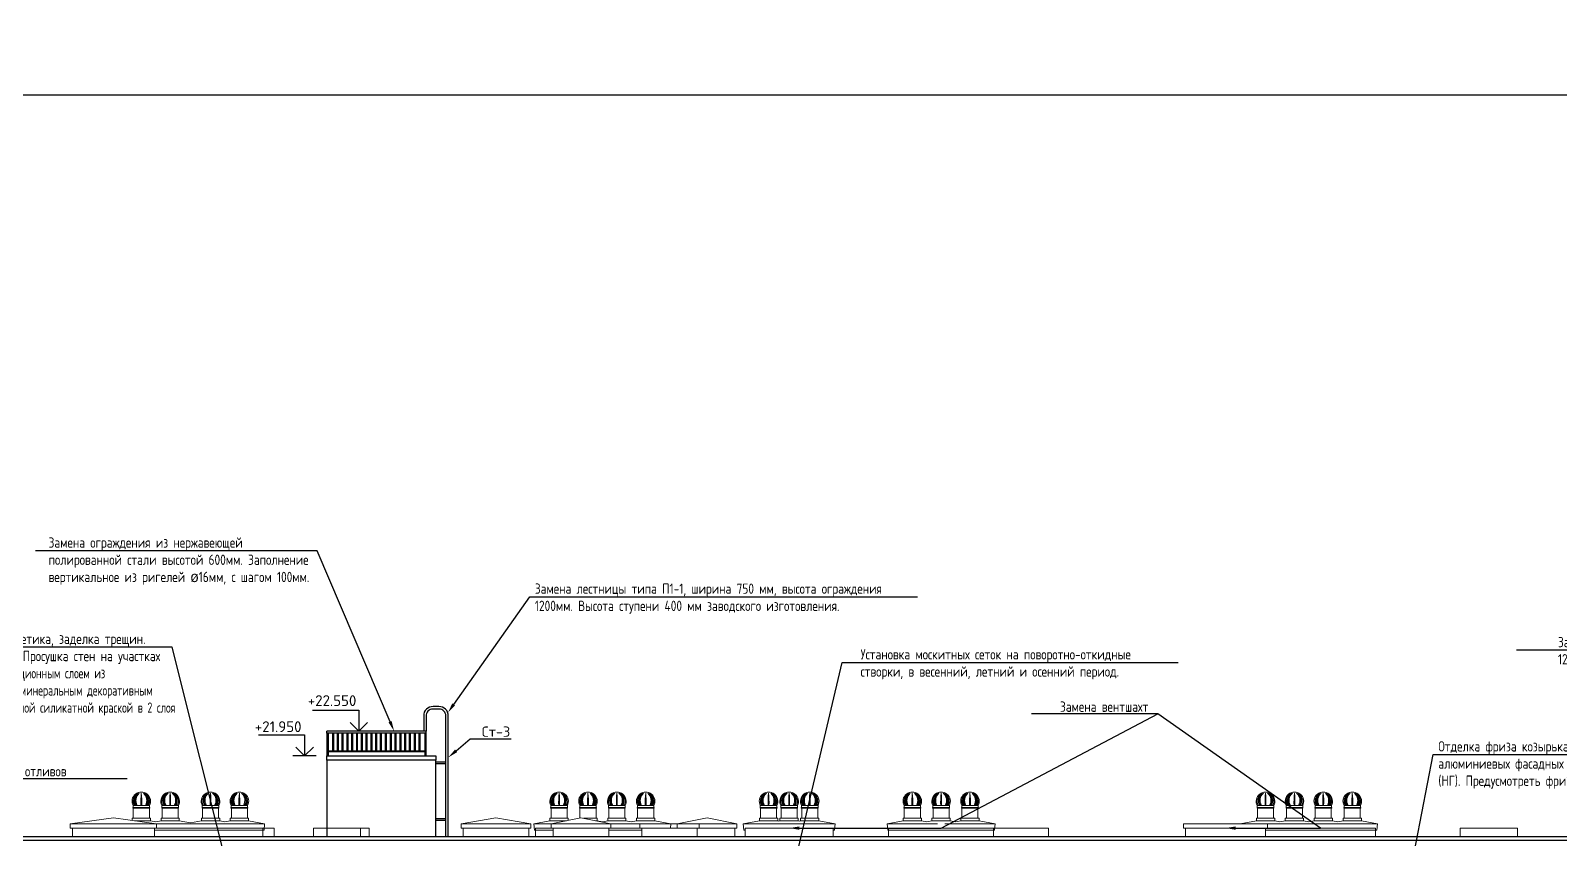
# Model space of a CAD drawing. Header units: millimetres. Extents: x -136099598 to 9192475, y 0 to 555997.
# Drawn here: x -344765 to -307688, y 308503 to 328093 of the extents above; entities that cross this region are included whole.
import ezdxf
from ezdxf import colors
from ezdxf.entities.mleader import LeaderData, LeaderLine
from ezdxf.math import Vec2, Vec3

# ---------------------------------------------------------------- set-up
doc = ezdxf.new("R2010")
doc.units = ezdxf.units.MM
doc.header["$MEASUREMENT"] = 0
doc.layers.get('0').update_dxf_attribs({"color": 250, "lineweight": 9})
doc.layers.add('_RAMKA', color=7, linetype='Continuous')
for name, color, linetype, lineweight in [('АР-Выноски', 5, 'Continuous', 5), ('АР_вентшахты', 7, 'Continuous', 18), ('АР_вентшахты задний план', 8, 'Continuous', 18), ('АР_Выноски для экспертизы', 200, 'Continuous', 9), ('АР_Отметки', 250, 'Continuous', 15), ('СТЕНЫ кирпич ЛИДЕР', 250, 'Continuous', 15), ('фасады', 7, 'Continuous', 9)]:
    doc.layers.add(name, color=color, linetype=linetype, lineweight=lineweight)
doc.styles.add('ICOCPEUR', font='isocpeur.ttf')
doc.styles.add('ISOCPEUR', font='isocpeur.ttf', dxfattribs={"width": 0.7})
doc.styles.add('PDF ISOCPEUR', font='isocpeur.ttf')

# ---------------------------------------------------------------- blocks, each defined once
blk = doc.blocks.new('_DotSmall')
at = {"color": 0, "linetype": 'ByBlock', "const_width": 0.5}
blk.add_lwpolyline([(-0.0625, 0, 1), (0.0625, 0, 1)], format="xyb", close=True, dxfattribs=at)

msp = doc.modelspace()

# ---------------------------------------------------------------- linework, layer by layer
at = {"lineweight": 30, "ltscale": 150}
msp.add_line((-335167.7, 311054.1, 0), (-335167.7, 311104.7), dxfattribs=at)
at = {"layer": '_RAMKA', "ltscale": 100}
msp.add_lwpolyline([(-245672.6, 242529), (-245672.6, 326529), (-366572.1, 326529), (-366572.1, 242529)], close=True, dxfattribs=at)
at = {"layer": 'АР_вентшахты', "ltscale": 150}
for p, q in [((-339088.2, 308853.6), (-342692.9, 308853.6)), ((-342275.1, 308990.6), (-341885.1, 308990.6)), ((-342246.9, 308930.3), (-341858.3, 308930.3)), ((-341601.7, 308930.3), (-341158.1, 308930.3)), ((-341574.9, 308990.6), (-341184.9, 308990.6)), ((-340622.8, 308930.3), (-340179.2, 308930.3)), ((-340596, 308990.6), (-340206, 308990.6)), ((-339922.8, 308930.3), (-339479.2, 308930.3)), ((-339896, 308990.6), (-339506, 308990.6)), ((-331334.8, 308853.6), (-332560.4, 308853.6)), ((-332169.4, 308930.3), (-331771.6, 308930.3)), ((-332142.6, 308990.6), (-331752.6, 308990.6)), ((-330634.8, 308853.6), (-331860.4, 308853.6)), ((-331354.3, 308990.6), (-331052.6, 308990.6)), ((-329934.8, 308853.6), (-331160.4, 308853.6)), ((-331062.5, 308930.3), (-331025.8, 308930.3)), ((-330769.4, 308930.3), (-330325.8, 308930.3)), ((-330742.6, 308990.6), (-330352.6, 308990.6)), ((-329234.8, 308853.6), (-330460.4, 308853.6)), ((-330069.4, 308930.3), (-329625.8, 308930.3)), ((-330042.6, 308990.6), (-329652.6, 308990.6)), ((-326254.7, 308853.6), (-327480.4, 308853.6)), ((-327089.4, 308930.3), (-326645.8, 308930.3)), ((-327062.6, 308990.6), (-326672.6, 308990.6)), ((-326590.6, 308930.3), (-326147, 308930.3)), ((-326563.8, 308990.6), (-326173.8, 308990.6)), ((-325256, 308853.6), (-326481.6, 308853.6)), ((-326090.6, 308930.3), (-325647, 308930.3)), ((-326063.8, 308990.6), (-325673.8, 308990.6)), ((-322769.3, 308853.6), (-323994.9, 308853.6)), ((-323603.9, 308930.3), (-323160.3, 308930.3)), ((-323577.1, 308990.6), (-323187.1, 308990.6)), ((-322905.7, 308930.3), (-322462.1, 308930.3)), ((-322878.9, 308990.6), (-322488.9, 308990.6)), ((-321371.1, 308853.6), (-322596.7, 308853.6)), ((-322205.7, 308930.3), (-321762.1, 308930.3)), ((-322178.9, 308990.6), (-321788.9, 308990.6)), ((-312099.4, 308853.6), (-315428.7, 308853.6)), ((-315037.7, 308930.3), (-314594.1, 308930.3)), ((-315010.9, 308990.6), (-314620.9, 308990.6)), ((-314335.9, 308930.3), (-313892.3, 308930.3)), ((-314309.1, 308990.6), (-313919.1, 308990.6)), ((-313637.7, 308930.3), (-313194.1, 308930.3)), ((-313610.9, 308990.6), (-313220.9, 308990.6)), ((-312934, 308930.3), (-312490.5, 308930.3)), ((-312907.2, 308990.6), (-312517.2, 308990.6)), ((-339104.3, 308703.5), (-341762.2, 308703.5)), ((-332093.1, 308703.5), (-332544.3, 308703.5)), ((-329950.9, 308703.5), (-330741, 308703.5)), ((-330650.9, 308703.5), (-330741, 308703.5)), ((-329940.3, 308703.5), (-330444.3, 308703.5)), ((-327437, 308703.5), (-327464.2, 308703.5)), ((-325272.1, 308703.5), (-325298.8, 308703.5)), ((-322683.9, 308703.5), (-323978.7, 308703.5)), ((-321387.2, 308703.5), (-322683.9, 308703.5)), ((-312115.6, 308703.5), (-314816.9, 308703.5))]:
    msp.add_line(p, q, dxfattribs=at)
at = {"layer": 'АР_вентшахты', "color": 18, "ltscale": 150, "true_color": 0x000000}
for points in [[(-342285.1, 309240.6), (-341875.1, 309240.6), (-341875.1, 309250.6), (-342285.1, 309250.6)], [(-342280.1, 309250.6), (-341880.1, 309250.6), (-341880.1, 309300.6), (-342280.1, 309300.6)], [(-342275.1, 308990.6), (-341885.1, 308990.6), (-341885.1, 309240.6), (-342275.1, 309240.6)], [(-341584.9, 309240.6), (-341174.9, 309240.6), (-341174.9, 309250.6), (-341584.9, 309250.6)], [(-341579.9, 309250.6), (-341179.9, 309250.6), (-341179.9, 309300.6), (-341579.9, 309300.6)], [(-341574.9, 308990.6), (-341184.9, 308990.6), (-341184.9, 309240.6), (-341574.9, 309240.6)], [(-340606, 309240.6), (-340196, 309240.6), (-340196, 309250.6), (-340606, 309250.6)], [(-340601, 309250.6), (-340201, 309250.6), (-340201, 309300.6), (-340601, 309300.6)], [(-340596, 308990.6), (-340206, 308990.6), (-340206, 309240.6), (-340596, 309240.6)], [(-339906, 309240.6), (-339496, 309240.6), (-339496, 309250.6), (-339906, 309250.6)], [(-339901, 309250.6), (-339501, 309250.6), (-339501, 309300.6), (-339901, 309300.6)], [(-339896, 308990.6), (-339506, 308990.6), (-339506, 309240.6), (-339896, 309240.6)], [(-332152.6, 309240.6), (-331742.6, 309240.6), (-331742.6, 309250.6), (-332152.6, 309250.6)], [(-332147.6, 309250.6), (-331747.6, 309250.6), (-331747.6, 309300.6), (-332147.6, 309300.6)], [(-332142.6, 308990.6), (-331752.6, 308990.6), (-331752.6, 309240.6), (-332142.6, 309240.6)], [(-331452.6, 309240.6), (-331042.6, 309240.6), (-331042.6, 309250.6), (-331452.6, 309250.6)], [(-331447.6, 309250.6), (-331047.6, 309250.6), (-331047.6, 309300.6), (-331447.6, 309300.6)], [(-330752.6, 309240.6), (-330342.6, 309240.6), (-330342.6, 309250.6), (-330752.6, 309250.6)], [(-330747.6, 309250.6), (-330347.6, 309250.6), (-330347.6, 309300.6), (-330747.6, 309300.6)], [(-330742.6, 308990.6), (-330352.6, 308990.6), (-330352.6, 309240.6), (-330742.6, 309240.6)], [(-330052.6, 309240.6), (-329642.6, 309240.6), (-329642.6, 309250.6), (-330052.6, 309250.6)], [(-330047.6, 309250.6), (-329647.6, 309250.6), (-329647.6, 309300.6), (-330047.6, 309300.6)], [(-330042.6, 308990.6), (-329652.6, 308990.6), (-329652.6, 309240.6), (-330042.6, 309240.6)], [(-327072.6, 309240.6), (-326662.6, 309240.6), (-326662.6, 309250.6), (-327072.6, 309250.6)], [(-327067.6, 309250.6), (-326667.6, 309250.6), (-326667.6, 309300.6), (-327067.6, 309300.6)], [(-327062.6, 308990.6), (-326672.6, 308990.6), (-326672.6, 309240.6), (-327062.6, 309240.6)], [(-326573.8, 309240.6), (-326163.8, 309240.6), (-326163.8, 309250.6), (-326573.8, 309250.6)], [(-326568.8, 309250.6), (-326168.8, 309250.6), (-326168.8, 309300.6), (-326568.8, 309300.6)], [(-326563.8, 308990.6), (-326173.8, 308990.6), (-326173.8, 309240.6), (-326563.8, 309240.6)], [(-326073.8, 309240.6), (-325663.8, 309240.6), (-325663.8, 309250.6), (-326073.8, 309250.6)], [(-326068.8, 309250.6), (-325668.8, 309250.6), (-325668.8, 309300.6), (-326068.8, 309300.6)], [(-326063.8, 308990.6), (-325673.8, 308990.6), (-325673.8, 309240.6), (-326063.8, 309240.6)], [(-323587.1, 309240.6), (-323177.1, 309240.6), (-323177.1, 309250.6), (-323587.1, 309250.6)], [(-323582.1, 309250.6), (-323182.1, 309250.6), (-323182.1, 309300.6), (-323582.1, 309300.6)], [(-323577.1, 308990.6), (-323187.1, 308990.6), (-323187.1, 309240.6), (-323577.1, 309240.6)], [(-322888.9, 309240.6), (-322478.9, 309240.6), (-322478.9, 309250.6), (-322888.9, 309250.6)], [(-322883.9, 309250.6), (-322483.9, 309250.6), (-322483.9, 309300.6), (-322883.9, 309300.6)], [(-322878.9, 308990.6), (-322488.9, 308990.6), (-322488.9, 309240.6), (-322878.9, 309240.6)], [(-322188.9, 309240.6), (-321778.9, 309240.6), (-321778.9, 309250.6), (-322188.9, 309250.6)], [(-322183.9, 309250.6), (-321783.9, 309250.6), (-321783.9, 309300.6), (-322183.9, 309300.6)], [(-322178.9, 308990.6), (-321788.9, 308990.6), (-321788.9, 309240.6), (-322178.9, 309240.6)], [(-315020.9, 309240.6), (-314610.9, 309240.6), (-314610.9, 309250.6), (-315020.9, 309250.6)], [(-315015.9, 309250.6), (-314615.9, 309250.6), (-314615.9, 309300.6), (-315015.9, 309300.6)], [(-315010.9, 308990.6), (-314620.9, 308990.6), (-314620.9, 309240.6), (-315010.9, 309240.6)], [(-314319.1, 309240.6), (-313909.1, 309240.6), (-313909.1, 309250.6), (-314319.1, 309250.6)], [(-314314.1, 309250.6), (-313914.1, 309250.6), (-313914.1, 309300.6), (-314314.1, 309300.6)], [(-314309.1, 308990.6), (-313919.1, 308990.6), (-313919.1, 309240.6), (-314309.1, 309240.6)], [(-313620.9, 309240.6), (-313210.9, 309240.6), (-313210.9, 309250.6), (-313620.9, 309250.6)], [(-313615.9, 309250.6), (-313215.9, 309250.6), (-313215.9, 309300.6), (-313615.9, 309300.6)], [(-313610.9, 308990.6), (-313220.9, 308990.6), (-313220.9, 309240.6), (-313610.9, 309240.6)], [(-312917.2, 309240.6), (-312507.2, 309240.6), (-312507.2, 309250.6), (-312917.2, 309250.6)], [(-312912.2, 309250.6), (-312512.2, 309250.6), (-312512.2, 309300.6), (-312912.2, 309300.6)], [(-312907.2, 308990.6), (-312517.2, 308990.6), (-312517.2, 309240.6), (-312907.2, 309240.6)]]:
    msp.add_lwpolyline(points, close=True, dxfattribs=at)
for points in [[(-342080.1, 309300.6), (-342090.1, 309300.6)], [(-341379.9, 309300.6), (-341389.9, 309300.6)], [(-340401, 309300.6), (-340411, 309300.6)], [(-339701, 309300.6), (-339711, 309300.6)], [(-331947.6, 309300.6), (-331957.6, 309300.6)], [(-331354.3, 308990.6), (-331052.6, 308990.6), (-331052.6, 309240.6), (-331442.6, 309240.6), (-331442.6, 308998.3)], [(-331247.6, 309300.6), (-331257.6, 309300.6)], [(-330547.6, 309300.6), (-330557.6, 309300.6)], [(-329847.6, 309300.6), (-329857.6, 309300.6)], [(-326867.6, 309300.6), (-326877.6, 309300.6)], [(-326368.8, 309300.6), (-326378.8, 309300.6)], [(-325868.8, 309300.6), (-325878.8, 309300.6)], [(-323382.1, 309300.6), (-323392.1, 309300.6)], [(-322683.9, 309300.6), (-322693.9, 309300.6)], [(-321983.9, 309300.6), (-321993.9, 309300.6)], [(-314815.9, 309300.6), (-314825.9, 309300.6)], [(-314114.1, 309300.6), (-314124.1, 309300.6)], [(-313415.9, 309300.6), (-313425.9, 309300.6)], [(-312712.2, 309300.6), (-312722.2, 309300.6)]]:
    msp.add_lwpolyline(points, dxfattribs=at)
at = {"layer": 'АР_вентшахты', "ltscale": 150}
for points in [[(-343802.2, 308853.6), (-341712.2, 308853.6), (-342757.2, 309003.6), (-343802.2, 308853.6), (-343802.2, 308753.6), (-341712.2, 308753.6), (-341712.2, 308853.6)], [(-342275.1, 308990.6), (-342301.9, 308990.6), (-342301.9, 308938.2)], [(-341885.1, 308990.6), (-341858.3, 308990.6), (-341858.3, 308930.3), (-341730, 308905.1)], [(-341574.9, 308990.6), (-341601.7, 308990.6), (-341601.7, 308930.3), (-341730, 308905.1)], [(-341184.9, 308990.6), (-341158.1, 308990.6), (-341158.1, 308930.3), (-340890.5, 308877.8)], [(-340596, 308990.6), (-340622.8, 308990.6), (-340622.8, 308930.3), (-340890.5, 308877.8)], [(-340206, 308990.6), (-340179.2, 308990.6), (-340179.2, 308930.3), (-340051, 308905.2)], [(-339896, 308990.6), (-339922.8, 308990.6), (-339922.8, 308930.3), (-340051, 308905.2)], [(-339506, 308990.6), (-339479.2, 308990.6), (-339479.2, 308930.3), (-339088.2, 308853.6), (-339104.3, 308703.5)], [(-334325, 308853.6), (-332635, 308853.6), (-333480, 309003.6), (-334325, 308853.6), (-334325, 308753.6), (-332635, 308753.6), (-332635, 308853.6)], [(-332142.6, 308990.6), (-332169.4, 308990.6), (-332169.4, 308930.3), (-332560.4, 308853.6), (-332544.3, 308703.5)], [(-332143.1, 308853.6), (-330691, 308853.6), (-331417.1, 309003.6), (-332143.1, 308853.6), (-332143.1, 308753.6), (-330691, 308753.6), (-330691, 308853.6)], [(-331752.6, 308990.6), (-331725.8, 308990.6), (-331725.8, 308939.8)], [(-331052.6, 308990.6), (-331025.8, 308990.6), (-331025.8, 308930.3), (-330897.6, 308905.2)], [(-330742.6, 308990.6), (-330769.4, 308990.6), (-330769.4, 308930.3), (-330897.6, 308905.2)], [(-330352.6, 308990.6), (-330325.8, 308990.6), (-330325.8, 308930.3), (-330197.6, 308905.2)], [(-330042.6, 308990.6), (-330069.4, 308990.6), (-330069.4, 308930.3), (-330197.6, 308905.2)], [(-329652.6, 308990.6), (-329625.8, 308990.6), (-329625.8, 308930.3), (-329234.8, 308853.6), (-329245.6, 308753.6)], [(-329086.8, 308853.6), (-327634.7, 308853.6), (-328360.7, 309003.6), (-329086.8, 308853.6), (-329086.8, 308753.6), (-327634.7, 308753.6), (-327634.7, 308853.6)], [(-327062.6, 308990.6), (-327089.4, 308990.6), (-327089.4, 308930.3), (-327480.4, 308853.6), (-327464.2, 308703.5)], [(-326672.6, 308990.6), (-326645.8, 308990.6), (-326645.8, 308930.3), (-326618.2, 308924.9)], [(-326563.8, 308990.6), (-326590.6, 308990.6), (-326590.6, 308930.3), (-326618.2, 308924.9)], [(-326173.8, 308990.6), (-326147, 308990.6), (-326147, 308930.3), (-326118.8, 308924.8)], [(-326063.8, 308990.6), (-326090.6, 308990.6), (-326090.6, 308930.3), (-326118.8, 308924.8)], [(-325673.8, 308990.6), (-325647, 308990.6), (-325647, 308930.3), (-325256, 308853.6), (-325272.1, 308703.5)], [(-323577.1, 308990.6), (-323603.9, 308990.6), (-323603.9, 308930.3), (-323994.9, 308853.6), (-323978.7, 308703.5)], [(-323187.1, 308990.6), (-323160.3, 308990.6), (-323160.3, 308930.3), (-323033, 308905.3)], [(-322878.9, 308990.6), (-322905.7, 308990.6), (-322905.7, 308930.3), (-323033, 308905.3)], [(-322488.9, 308990.6), (-322462.1, 308990.6), (-322462.1, 308930.3), (-322333.9, 308905.2)], [(-322178.9, 308990.6), (-322205.7, 308990.6), (-322205.7, 308930.3), (-322333.9, 308905.2)], [(-321788.9, 308990.6), (-321762.1, 308990.6), (-321762.1, 308930.3), (-321371.1, 308853.6), (-321387.2, 308703.5)], [(-315010.9, 308990.6), (-315037.7, 308990.6), (-315037.7, 308930.3), (-315428.7, 308853.6)], [(-314620.9, 308990.6), (-314594.1, 308990.6), (-314594.1, 308930.3), (-314465, 308905)], [(-314309.1, 308990.6), (-314335.9, 308990.6), (-314335.9, 308930.3), (-314465, 308905)], [(-313919.1, 308990.6), (-313892.3, 308990.6), (-313892.3, 308930.3), (-313765, 308905.3)], [(-313610.9, 308990.6), (-313637.7, 308990.6), (-313637.7, 308930.3), (-313765, 308905.3)], [(-313220.9, 308990.6), (-313194.1, 308990.6), (-313194.1, 308930.3), (-313064.1, 308904.8)], [(-312907.2, 308990.6), (-312934, 308990.6), (-312934, 308930.3), (-313064.1, 308904.8)], [(-312517.2, 308990.6), (-312490.5, 308990.6), (-312490.5, 308930.3), (-312099.4, 308853.6), (-312115.6, 308703.5)]]:
    msp.add_lwpolyline(points, dxfattribs=at)
for points in [[(-329990.3, 308753.6), (-328550.1, 308753.6), (-328550.1, 308853.6), (-329990.3, 308853.6)], [(-316807.1, 308753.6), (-314766.9, 308753.6), (-314766.9, 308853.6), (-316807.1, 308853.6)], [(-343752.2, 308553.5), (-341762.2, 308553.5), (-341762.2, 308753.6), (-343752.2, 308753.6)], [(-337902, 308553.3), (-336762, 308553.3), (-336762, 308753.6), (-337902, 308753.6)], [(-334275, 308553.5), (-332685, 308553.5), (-332685, 308753.6), (-334275, 308753.6)], [(-332093.1, 308553.5), (-330741, 308553.5), (-330741, 308753.6), (-332093.1, 308753.6)], [(-329940.3, 308553.5), (-328600.1, 308553.5), (-328600.1, 308753.6), (-329940.3, 308753.6)], [(-327437, 308553.5), (-325298.8, 308553.5), (-325298.8, 308753.6), (-327437, 308753.6)], [(-323955.3, 308553.5), (-321413.9, 308553.5), (-321413.9, 308753.6), (-323955.3, 308753.6)], [(-316757.1, 308553.5), (-314816.9, 308553.5), (-314816.9, 308753.6), (-316757.1, 308753.6)], [(-310097, 308553.5), (-308707, 308553.5), (-308707, 308753.6), (-310097, 308753.6)]]:
    msp.add_lwpolyline(points, close=True, dxfattribs=at)
at = {"layer": 'АР_вентшахты', "color": 18, "ltscale": 150, "true_color": 0x000000}
for centre, radius, start, end in [((-342080.1, 309403.7), 225, 332.73396, 207.26604), ((-342055.1, 309404.6), 225.4, 118.00131, 207.48123), ((-342003.5, 309408.3), 250.9, 128.87146, 205.42028), ((-342005.1, 309412.2), 229.1, 123.3081, 209.17251), ((-341963.3, 309420.9), 248, 132.52073, 209.0317), ((-339824.9, 309377.6), 2266.5, 174.27442, 181.94602), ((-344335.3, 309377.6), 2266.5, 358.05398, 5.72558), ((-342155.1, 309412.2), 229.1, 330.82749, 56.6919), ((-342196.9, 309420.9), 248, 330.9683, 47.47927), ((-342156.7, 309408.3), 250.9, 334.57972, 51.12854), ((-342105.1, 309404.6), 225.4, 332.51877, 61.99869), ((-341379.9, 309403.7), 225, 332.73396, 207.26604), ((-341354.9, 309404.6), 225.4, 118.00131, 207.48123), ((-341303.3, 309408.3), 250.9, 128.87146, 205.42028), ((-341304.9, 309412.2), 229.1, 123.3081, 209.17251), ((-341263.1, 309420.9), 248, 132.52073, 209.0317), ((-339124.7, 309377.6), 2266.5, 174.27442, 181.94602), ((-343635.1, 309377.6), 2266.5, 358.05398, 5.72558), ((-341454.9, 309412.2), 229.1, 330.82749, 56.6919), ((-341496.7, 309420.9), 248, 330.9683, 47.47927), ((-341456.6, 309408.3), 250.9, 334.57972, 51.12854), ((-341404.9, 309404.6), 225.4, 332.51877, 61.99869), ((-340401, 309403.7), 225, 332.73396, 207.26604), ((-340376, 309404.6), 225.4, 118.00131, 207.48123), ((-340324.4, 309408.3), 250.9, 128.87146, 205.42028), ((-340326, 309412.2), 229.1, 123.3081, 209.17251), ((-340284.2, 309420.9), 248, 132.52073, 209.0317), ((-338145.8, 309377.6), 2266.5, 174.27442, 181.94602), ((-342656.2, 309377.6), 2266.5, 358.05398, 5.72558), ((-340476, 309412.2), 229.1, 330.82749, 56.6919), ((-340517.8, 309420.9), 248, 330.9683, 47.47927), ((-340477.7, 309408.3), 250.9, 334.57972, 51.12854), ((-340426, 309404.6), 225.4, 332.51877, 61.99869), ((-339701, 309403.7), 225, 332.73396, 207.26604), ((-339676, 309404.6), 225.4, 118.00131, 207.48123), ((-339624.4, 309408.3), 250.9, 128.87146, 205.42028), ((-339626, 309412.2), 229.1, 123.3081, 209.17251), ((-339584.2, 309420.9), 248, 132.52073, 209.0317), ((-337445.8, 309377.6), 2266.5, 174.27442, 181.94602), ((-341956.2, 309377.6), 2266.5, 358.05398, 5.72558), ((-339776, 309412.2), 229.1, 330.82749, 56.6919), ((-339817.8, 309420.9), 248, 330.9683, 47.47927), ((-339777.7, 309408.3), 250.9, 334.57972, 51.12854), ((-339726, 309404.6), 225.4, 332.51877, 61.99869), ((-331947.6, 309403.7), 225, 332.73396, 207.26604), ((-331922.6, 309404.6), 225.4, 118.00131, 207.48123), ((-331871, 309408.3), 250.9, 128.87146, 205.42028), ((-331872.6, 309412.2), 229.1, 123.3081, 209.17251), ((-331830.8, 309420.9), 248, 132.52073, 209.0317), ((-329692.5, 309377.6), 2266.5, 174.27442, 181.94602), ((-334202.8, 309377.6), 2266.5, 358.05398, 5.72558), ((-332022.6, 309412.2), 229.1, 330.82749, 56.6919), ((-332064.4, 309420.9), 248, 330.9683, 47.47927), ((-332024.3, 309408.3), 250.9, 334.57972, 51.12854), ((-331972.6, 309404.6), 225.4, 332.51877, 61.99869), ((-331247.6, 309403.7), 225, 332.73396, 207.26604), ((-331222.6, 309404.6), 225.4, 118.00131, 207.48123), ((-331171, 309408.3), 250.9, 128.87146, 205.42028), ((-331172.6, 309412.2), 229.1, 123.3081, 209.17251), ((-331130.8, 309420.9), 248, 132.52073, 209.0317), ((-328992.5, 309377.6), 2266.5, 174.27442, 181.94602), ((-333502.8, 309377.6), 2266.5, 358.05398, 5.72558), ((-331322.6, 309412.2), 229.1, 330.82749, 56.6919), ((-331364.4, 309420.9), 248, 330.9683, 47.47927), ((-331324.3, 309408.3), 250.9, 334.57972, 51.12854), ((-331272.6, 309404.6), 225.4, 332.51877, 61.99869), ((-330547.6, 309403.7), 225, 332.73396, 207.26604), ((-330522.6, 309404.6), 225.4, 118.00131, 207.48123), ((-330471, 309408.3), 250.9, 128.87146, 205.42028), ((-330472.6, 309412.2), 229.1, 123.3081, 209.17251), ((-330430.8, 309420.9), 248, 132.52073, 209.0317), ((-328292.5, 309377.6), 2266.5, 174.27442, 181.94602), ((-332802.8, 309377.6), 2266.5, 358.05398, 5.72558), ((-330622.6, 309412.2), 229.1, 330.82749, 56.6919), ((-330664.4, 309420.9), 248, 330.9683, 47.47927), ((-330624.3, 309408.3), 250.9, 334.57972, 51.12854), ((-330572.6, 309404.6), 225.4, 332.51877, 61.99869), ((-329847.6, 309403.7), 225, 332.73396, 207.26604), ((-329822.6, 309404.6), 225.4, 118.00131, 207.48123), ((-329771, 309408.3), 250.9, 128.87146, 205.42028), ((-329772.6, 309412.2), 229.1, 123.3081, 209.17251), ((-329730.8, 309420.9), 248, 132.52073, 209.0317), ((-327592.5, 309377.6), 2266.5, 174.27442, 181.94602), ((-332102.8, 309377.6), 2266.5, 358.05398, 5.72558), ((-329922.6, 309412.2), 229.1, 330.82749, 56.6919), ((-329964.4, 309420.9), 248, 330.9683, 47.47927), ((-329924.3, 309408.3), 250.9, 334.57972, 51.12854), ((-329872.6, 309404.6), 225.4, 332.51877, 61.99869), ((-326867.6, 309403.7), 225, 332.73396, 207.26604), ((-326842.6, 309404.6), 225.4, 118.00131, 207.48123), ((-326790.9, 309408.3), 250.9, 128.87146, 205.42028), ((-326792.6, 309412.2), 229.1, 123.3081, 209.17251), ((-326750.8, 309420.9), 248, 132.52073, 209.0317), ((-324612.4, 309377.6), 2266.5, 174.27442, 181.94602), ((-329122.7, 309377.6), 2266.5, 358.05398, 5.72558), ((-326942.6, 309412.2), 229.1, 330.82749, 56.6919), ((-326984.4, 309420.9), 248, 330.9683, 47.47927), ((-326944.2, 309408.3), 250.9, 334.57972, 51.12854), ((-326892.6, 309404.6), 225.4, 332.51877, 61.99869), ((-326368.8, 309403.7), 225, 332.73396, 207.26604), ((-326343.8, 309404.6), 225.4, 118.00131, 207.48123), ((-326292.2, 309408.3), 250.9, 128.87146, 205.42028), ((-326293.8, 309412.2), 229.1, 123.3081, 209.17251), ((-326252, 309420.9), 248, 132.52073, 209.0317), ((-324113.7, 309377.6), 2266.5, 174.27442, 181.94602), ((-328624, 309377.6), 2266.5, 358.05398, 5.72558), ((-326443.8, 309412.2), 229.1, 330.82749, 56.6919), ((-326485.6, 309420.9), 248, 330.9683, 47.47927), ((-326445.5, 309408.3), 250.9, 334.57972, 51.12854), ((-326393.8, 309404.6), 225.4, 332.51877, 61.99869), ((-325868.8, 309403.7), 225, 332.73396, 207.26604), ((-325843.8, 309404.6), 225.4, 118.00131, 207.48123), ((-325792.2, 309408.3), 250.9, 128.87146, 205.42028), ((-325793.8, 309412.2), 229.1, 123.3081, 209.17251), ((-325752, 309420.9), 248, 132.52073, 209.0317), ((-323613.6, 309377.6), 2266.5, 174.27442, 181.94602), ((-328124, 309377.6), 2266.5, 358.05398, 5.72558), ((-325943.8, 309412.2), 229.1, 330.82749, 56.6919), ((-325985.6, 309420.9), 248, 330.9683, 47.47927), ((-325945.4, 309408.3), 250.9, 334.57972, 51.12854), ((-325893.8, 309404.6), 225.4, 332.51877, 61.99869), ((-323382.1, 309403.7), 225, 332.73396, 207.26604), ((-323357.1, 309404.6), 225.4, 118.00131, 207.48123), ((-323305.4, 309408.3), 250.9, 128.87146, 205.42028), ((-323307.1, 309412.2), 229.1, 123.3081, 209.17251), ((-323265.3, 309420.9), 248, 132.52073, 209.0317), ((-321126.9, 309377.6), 2266.5, 174.27442, 181.94602), ((-325637.2, 309377.6), 2266.5, 358.05398, 5.72558), ((-323457.1, 309412.2), 229.1, 330.82749, 56.6919), ((-323498.9, 309420.9), 248, 330.9683, 47.47927), ((-323458.7, 309408.3), 250.9, 334.57972, 51.12854), ((-323407.1, 309404.6), 225.4, 332.51877, 61.99869), ((-322683.9, 309403.7), 225, 332.73396, 207.26604), ((-322658.9, 309404.6), 225.4, 118.00131, 207.48123), ((-322607.2, 309408.3), 250.9, 128.87146, 205.42028), ((-322608.9, 309412.2), 229.1, 123.3081, 209.17251), ((-322567.1, 309420.9), 248, 132.52073, 209.0317), ((-320428.7, 309377.6), 2266.5, 174.27442, 181.94602), ((-324939, 309377.6), 2266.5, 358.05398, 5.72558), ((-322758.9, 309412.2), 229.1, 330.82749, 56.6919), ((-322800.7, 309420.9), 248, 330.9683, 47.47927), ((-322760.5, 309408.3), 250.9, 334.57972, 51.12854), ((-322708.9, 309404.6), 225.4, 332.51877, 61.99869), ((-321983.9, 309403.7), 225, 332.73396, 207.26604), ((-321958.9, 309404.6), 225.4, 118.00131, 207.48123), ((-321907.2, 309408.3), 250.9, 128.87146, 205.42028), ((-321908.9, 309412.2), 229.1, 123.3081, 209.17251), ((-321867.1, 309420.9), 248, 132.52073, 209.0317), ((-319728.7, 309377.6), 2266.5, 174.27442, 181.94602), ((-324239, 309377.6), 2266.5, 358.05398, 5.72558), ((-322058.9, 309412.2), 229.1, 330.82749, 56.6919), ((-322100.7, 309420.9), 248, 330.9683, 47.47927), ((-322060.5, 309408.3), 250.9, 334.57972, 51.12854), ((-322008.9, 309404.6), 225.4, 332.51877, 61.99869), ((-314815.9, 309403.7), 225, 332.73396, 207.26604), ((-314790.9, 309404.6), 225.4, 118.00131, 207.48123), ((-314739.2, 309408.3), 250.9, 128.87146, 205.42028), ((-314740.9, 309412.2), 229.1, 123.3081, 209.17251), ((-314699.1, 309420.9), 248, 132.52073, 209.0317), ((-312560.7, 309377.6), 2266.5, 174.27442, 181.94602), ((-317071, 309377.6), 2266.5, 358.05398, 5.72558), ((-314890.9, 309412.2), 229.1, 330.82749, 56.6919), ((-314932.7, 309420.9), 248, 330.9683, 47.47927), ((-314892.5, 309408.3), 250.9, 334.57972, 51.12854), ((-314840.9, 309404.6), 225.4, 332.51877, 61.99869), ((-314114.1, 309403.7), 225, 332.73396, 207.26604), ((-314089.1, 309404.6), 225.4, 118.00131, 207.48123), ((-314037.4, 309408.3), 250.9, 128.87146, 205.42028), ((-314039.1, 309412.2), 229.1, 123.3081, 209.17251), ((-313997.3, 309420.9), 248, 132.52073, 209.0317), ((-311858.9, 309377.6), 2266.5, 174.27442, 181.94602), ((-316369.2, 309377.6), 2266.5, 358.05398, 5.72558), ((-314189.1, 309412.2), 229.1, 330.82749, 56.6919), ((-314230.9, 309420.9), 248, 330.9683, 47.47927), ((-314190.7, 309408.3), 250.9, 334.57972, 51.12854), ((-314139.1, 309404.6), 225.4, 332.51877, 61.99869), ((-313415.9, 309403.7), 225, 332.73396, 207.26604), ((-313390.9, 309404.6), 225.4, 118.00131, 207.48123), ((-313339.2, 309408.3), 250.9, 128.87146, 205.42028), ((-313340.9, 309412.2), 229.1, 123.3081, 209.17251), ((-313299.1, 309420.9), 248, 132.52073, 209.0317), ((-311160.7, 309377.6), 2266.5, 174.27442, 181.94602), ((-315671, 309377.6), 2266.5, 358.05398, 5.72558), ((-313490.9, 309412.2), 229.1, 330.82749, 56.6919), ((-313532.7, 309420.9), 248, 330.9683, 47.47927), ((-313492.5, 309408.3), 250.9, 334.57972, 51.12854), ((-313440.9, 309404.6), 225.4, 332.51877, 61.99869), ((-312712.2, 309403.7), 225, 332.73396, 207.26604), ((-312687.2, 309404.6), 225.4, 118.00131, 207.48123), ((-312635.6, 309408.3), 250.9, 128.87146, 205.42028), ((-312637.2, 309412.2), 229.1, 123.3081, 209.17251), ((-312595.5, 309420.9), 248, 132.52073, 209.0317), ((-310457.1, 309377.6), 2266.5, 174.27442, 181.94602), ((-314967.4, 309377.6), 2266.5, 358.05398, 5.72558), ((-312787.2, 309412.2), 229.1, 330.82749, 56.6919), ((-312829, 309420.9), 248, 330.9683, 47.47927), ((-312788.9, 309408.3), 250.9, 334.57972, 51.12854), ((-312737.2, 309404.6), 225.4, 332.51877, 61.99869)]:
    msp.add_arc(centre, radius, start, end, dxfattribs=at)
at = {"layer": 'АР_вентшахты задний план', "ltscale": 150}
for points in [[(-341762.2, 308553.5), (-339131, 308553.5), (-339131, 308753.6), (-341762.2, 308753.6)], [(-339131, 308553.5), (-338860.2, 308553.5), (-338860.2, 308753.6), (-339131, 308753.6)], [(-336762, 308553.5), (-336552, 308553.5), (-336552, 308753.6), (-336762, 308753.6)], [(-332517.1, 308553.5), (-332093.1, 308553.5), (-332093.1, 308753.6), (-332517.1, 308753.6)], [(-330741, 308553.5), (-329940.3, 308553.5), (-329940.3, 308753.6), (-330741, 308753.6)], [(-328600.1, 308553.5), (-327684.7, 308553.5), (-327684.7, 308753.6), (-328600.1, 308753.6)], [(-321413.9, 308553.5), (-320077, 308553.5), (-320077, 308753.6), (-321413.9, 308753.6)], [(-314816.9, 308553.5), (-312148.9, 308553.5), (-312148.9, 308753.6), (-314816.9, 308753.6)]]:
    msp.add_lwpolyline(points, close=True, dxfattribs=at)
at = {"layer": 'СТЕНЫ кирпич ЛИДЕР', "lineweight": 25, "ltscale": 100}
for p, q in [((-337838.8, 310504.1), (-338402.3, 310504.1)), ((-334696, 310354.9, 0), (-334937.2, 310354.9, 0)), ((-334696, 310314.9, 0), (-334937.2, 310314.9, 0)), ((-334695.9, 308977.1, 0), (-334937.2, 308977.1, 0)), ((-334695.9, 308937.1, 0), (-334937.2, 308937.1, 0))]:
    msp.add_line(p, q, dxfattribs=at)
at = {"layer": 'СТЕНЫ кирпич ЛИДЕР', "lineweight": 25, "ltscale": 100, "elevation": 0.1}
msp.add_lwpolyline([(-337924.1, 311613), (-336808.4, 311613), (-336808.4, 311103.1), (-336595, 311312), (-336808.4, 311103.1), (-337017.3, 311312)], dxfattribs=at)
at = {"layer": 'СТЕНЫ кирпич ЛИДЕР', "lineweight": 25, "ltscale": 100}
msp.add_lwpolyline([(-339236.3, 311014), (-338120.6, 311014), (-338120.5, 310504.1), (-337907.2, 310713), (-338120.5, 310504.1), (-338329.5, 310713)], dxfattribs=at)
at = {"layer": 'СТЕНЫ кирпич ЛИДЕР', "lineweight": 30, "ltscale": 100}
msp.add_lwpolyline([(-350192, 308553.5), (-281256.6, 308553.5), (-281256.6, 308453.6), (-350192, 308453.6)], close=True, dxfattribs=at)
at = {"layer": 'фасады', "lineweight": 30, "ltscale": 150, "elevation": 0}
for points in [[(-334636, 308557.6), (-334636, 311473.7, 0.428318), (-334864, 311701.7), (-335004, 311701.7, 0.4282879), (-335232, 311473.7), (-335232, 311104.7)], [(-334696, 308557.6), (-334696, 311474.4, 0.4229742), (-334858.7, 311641.6), (-335009.3, 311641.6, 0.4296737), (-335172, 311470.4), (-335172, 311104.7)]]:
    msp.add_lwpolyline(points, format="xyb", dxfattribs=at)
for points in [[(-335167.7, 311104.7), (-337577.2, 311104.8)], [(-335167.7, 311053.8), (-337577.3, 311053.8)], [(-337436.9, 310628.8), (-337436.9, 311053.6)], [(-337420.9, 311053.6), (-337420.9, 310628.8), (-337420.9, 310628.8)], [(-337320.9, 310628.5), (-337320.9, 311053.3)], [(-337304.9, 311053.3), (-337304.9, 310628.5), (-337304.9, 310628.5)], [(-337204.9, 310628.5), (-337204.9, 311053.3)], [(-337188.9, 311053.3), (-337188.9, 310628.5), (-337188.9, 310628.5)], [(-337088.9, 310628.5), (-337088.9, 311053.3)], [(-337072.9, 311053.3), (-337072.9, 310628.5), (-337072.9, 310628.5)], [(-336972.9, 310628.6), (-336972.9, 311053.5)], [(-336956.9, 311053.5), (-336956.9, 310628.6), (-336956.9, 310628.6)], [(-336856.9, 310628.6), (-336856.9, 311053.5)], [(-336840.9, 311053.5), (-336840.9, 310628.6), (-336840.9, 310628.6)], [(-336740.9, 310628.6), (-336740.9, 311053.5)], [(-336724.9, 311053.5), (-336724.9, 310628.6), (-336724.9, 310628.6)], [(-336624.9, 310628.6), (-336624.9, 311053.5)], [(-336608.9, 311053.5), (-336608.9, 310628.6), (-336608.9, 310628.6)], [(-336508.9, 310628.6), (-336508.9, 311053.5)], [(-336492.9, 311053.5), (-336492.9, 310628.6), (-336492.9, 310628.6)], [(-336392.9, 310628.6), (-336392.9, 311053.5)], [(-336376.9, 311053.5), (-336376.9, 310628.6), (-336376.9, 310628.6)], [(-336276.9, 310628.6), (-336276.9, 311053.5)], [(-336260.9, 311053.5), (-336260.9, 310628.6), (-336260.9, 310628.6)], [(-336160.9, 310628.6), (-336160.9, 311053.5)], [(-336144.9, 311053.5), (-336144.9, 310628.6), (-336144.9, 310628.6)], [(-336037.3, 310629.2), (-336037.3, 311054)], [(-336021.3, 311054), (-336021.3, 310629.2), (-336021.3, 310629.2)], [(-335921.3, 310629.2), (-335921.3, 311054)], [(-335905.3, 311054), (-335905.3, 310629.2), (-335905.3, 310629.2)], [(-335805.3, 310629.2), (-335805.3, 311054)], [(-335789.3, 311054), (-335789.3, 310629.2), (-335789.3, 310629.2)], [(-335689.3, 310629.2), (-335689.3, 311054)], [(-335673.3, 311054), (-335673.3, 310629.2), (-335673.3, 310629.2)], [(-335573.3, 310629.2), (-335573.3, 311054)], [(-335557.3, 311054), (-335557.3, 310629.2), (-335557.3, 310629.2)], [(-335456.9, 310629.2), (-335456.9, 311054)], [(-335440.9, 311054), (-335440.9, 310629.2), (-335440.9, 310629.2)], [(-335339.7, 310628.6), (-335339.7, 311053.5)], [(-335323.7, 311053.5), (-335323.7, 310628.6), (-335323.7, 310628.6)], [(-335167.7, 310504.1), (-335167.7, 311053.8), (-335205.7, 311053.8), (-335205.7, 310504.1), (-335167.7, 310504.1)], [(-335167.7, 310503.8), (-335167.7, 311053.8), (-335205.7, 311053.8), (-335205.7, 310503.8), (-335167.7, 310503.8)], [(-335205.7, 310603.8), (-337539.2, 310603.8), (-337539.2, 310628.8), (-335205.7, 310628.8)]]:
    msp.add_lwpolyline(points, dxfattribs=at)
at = {"layer": 'фасады', "lineweight": 30, "ltscale": 150}
for points in [[(-337577.2, 311053.8), (-337577.2, 311103.8)], [(-337539.2, 310503.8), (-337539.2, 311053.8), (-337577.2, 311053.8), (-337577.2, 310503.8), (-337539.2, 310503.8)]]:
    msp.add_lwpolyline(points, dxfattribs=at)
for points in [[(-337577.2, 310504.1), (-334937.7, 310504.1), (-334937.7, 310404.2), (-337577.2, 310404.2)], [(-337577.2, 308553.5), (-334937.2, 308553.5), (-334937.2, 310404.2), (-337577.2, 310404.2)]]:
    msp.add_lwpolyline(points, close=True, dxfattribs=at)

# ---------------------------------------------------------------- texts
at = {"layer": 'СТЕНЫ кирпич ЛИДЕР', "lineweight": 25, "ltscale": 100, "char_height": 262.49, "attachment_point": 9, "rotation": 0.00261, "style": 'PDF ISOCPEUR'}
for s, insert in [('+22.550', (-336864.6, 311713.9, 0.1)), ('+21.950', (-338194.5, 311081.2, -0.3))]:
    msp.add_mtext(s, dxfattribs=dict(at, insert=insert))

# ---------------------------------------------------------------- leaders
at = {"layer": 'АР-Выноски'}
ml = msp.add_multileader_mtext('Standard', dxfattribs=at)
ml.set_content('\\A1;{\\W0.8;Замена ограждения из нержавеющей полированной стали высотой 600мм. Заполнение вертикальное из ригелей \\fISOCTEUR|b0|i0|c204|p49;ø\\fISOCPEUR|b0|i0|c204|p34;16мм, с шагом 100мм.  }', color=256, style='ICOCPEUR')
ml.set_leader_properties()
ml.build(insert=Vec2(0, 0))
ml.multileader.update_dxf_attribs({"text_left_attachment_type": 6, "text_right_attachment_type": 6, "dogleg_length": 100, "arrow_head_size": 250})
ctx = ml.context
ctx.base_point, ctx.char_height, ctx.arrow_head_size, ctx.landing_gap_size, ctx.plane_origin = Vec3(-344353.5, 315478.2, 0), 250, 250, 25, Vec3(-340495.9, 296322, 0)
ctx.left_attachment, ctx.right_attachment = 6, 6
notes = []
notes.append((ctx, [(0, (1, 1, 0), (-337814.3, 315478.2, 0), (-1, 0), 309.1, [(1, [(-335948.9, 311104.7, 0)], 0, [])])]))
ctx.mtext.insert, ctx.mtext.width, ctx.mtext.defined_height, ctx.mtext.flow_direction = Vec3(-344328.5, 315803.2, 0), 6429.295, 2403.2, 5
ml = msp.add_multileader_mtext('Standard', dxfattribs=at)
ml.set_content('{\\W0.8;Замена лестницы типа П1-1, ширина 750 мм, высота ограждения 1200мм. Высота ступени 400 мм заводского изготовления.}', color=256, style='ICOCPEUR')
ml.set_leader_properties()
ml.build(insert=Vec2(0, 0))
ml.multileader.update_dxf_attribs({"text_left_attachment_type": 6, "text_right_attachment_type": 6, "dogleg_length": 100, "arrow_head_size": 250})
ctx = ml.context
ctx.base_point, ctx.char_height, ctx.arrow_head_size, ctx.landing_gap_size, ctx.plane_origin = Vec3(-332560.9, 314360.1), 250, 250, 25, Vec3(-324072.7, 311176.2)
ctx.left_attachment, ctx.right_attachment = 6, 6
notes.append((ctx, [(1, (1, 1, 0), (-332660.9, 314360.1), (1, 0), 100, [(0, [(-334648.4, 311548.4)], 0, [])])]))
ctx.mtext.insert, ctx.mtext.width, ctx.mtext.defined_height, ctx.mtext.flow_direction = Vec3(-332535.9, 314685.1), 9186.444, 5775.2, 5
ml = msp.add_multileader_mtext('Standard', dxfattribs=at)
ml.set_content('{\\W0.8;Замена лестницы типа П1-1, ширина 750 мм, высота ограждения 1200мм. Высота ступени 400 мм заводского изготовления.}', color=256, style='ICOCPEUR')
ml.set_leader_properties()
ml.build(insert=Vec2(0, 0))
ml.multileader.update_dxf_attribs({"text_left_attachment_type": 6, "text_right_attachment_type": 6, "dogleg_length": 100, "arrow_head_size": 250})
ctx = ml.context
ctx.base_point, ctx.char_height, ctx.arrow_head_size, ctx.landing_gap_size, ctx.plane_origin = Vec3(-307749.4, 313064.9, 0), 250, 250, 25, Vec3(-287417.7, 311176, 0)
ctx.left_attachment, ctx.right_attachment = 6, 6
notes.append((ctx, [(0, (1, 1, 0), (-299329.4, 313064.9, 0), (-1, 0), 100, [(0, [(-296726.6, 310745.8, 0)], 0, [])])]))
ctx.mtext.insert, ctx.mtext.width, ctx.mtext.defined_height, ctx.mtext.flow_direction = Vec3(-307724.4, 313389.9, 0), 9186.444, 5775.2, 5
ml = msp.add_multileader_mtext('Standard', dxfattribs=at)
ml.set_content('\\A1;{\\W0.8;Установка москитных сеток на поворотно-откидные створки, в весенний, летний и осенний период.}', color=256, style='ICOCPEUR')
ml.set_leader_properties()
ml.build(insert=Vec2(0, 0))
ml.multileader.update_dxf_attribs({"text_left_attachment_type": 6, "text_right_attachment_type": 6, "dogleg_length": 100, "arrow_head_size": 250})
ctx = ml.context
ctx.base_point, ctx.char_height, ctx.arrow_head_size, ctx.landing_gap_size, ctx.plane_origin = Vec3(-324661.4, 312767.7), 250, 250, 25, Vec3(-318145.6, 312318.7)
ctx.left_attachment, ctx.right_attachment = 6, 6
notes.append((ctx, [(1, (1, 1, 0), (-325080.7, 312767.7), (1, 0), 419.2, [(2, [(-323477.7, 302557.3), (-335288.4, 302557.3), (-328347.1, 298991.8)], 0, [])])]))
ctx.mtext.insert, ctx.mtext.width, ctx.mtext.defined_height, ctx.mtext.flow_direction = Vec3(-324636.4, 313092.7), 7622.924, 230, 5
ml = msp.add_multileader_mtext('Standard', dxfattribs=at)
ml.set_content('\\A1;{\\W0.8;Замена вентшахт}', color=256, style='ICOCPEUR')
ml.set_leader_properties()
ml.build(insert=Vec2(0, 0))
ml.multileader.update_dxf_attribs({"text_left_attachment_type": 6, "text_right_attachment_type": 6, "dogleg_length": 100, "arrow_head_size": 250})
ctx = ml.context
ctx.base_point, ctx.char_height, ctx.arrow_head_size, ctx.landing_gap_size, ctx.plane_origin = Vec3(-319824.9, 311523.1), 250, 250, 25, Vec3(-331436.6, 326643.9)
ctx.left_attachment, ctx.right_attachment = 6, 6
notes.append((ctx, [(0, (1, 1, 0), (-317424.9, 311523.1), (-1, 0), 100, [(0, [(-326367.9, 308753.6), (-322684.6, 308753.6)], 0, []), (3, [(-315787, 308753.6), (-313482.9, 308753.6)], 0, [])])]))
ctx.mtext.insert, ctx.mtext.width, ctx.mtext.defined_height, ctx.mtext.flow_direction = Vec3(-319799.9, 311823.1), 3339.578, 7506, 5
ml = msp.add_multileader_mtext('Standard', dxfattribs=at)
ml.set_content('\\A1;Ст-3', color=256, style='ICOCPEUR')
ml.set_leader_properties()
ml.build(insert=Vec2(0, 0))
ml.multileader.update_dxf_attribs({"text_left_attachment_type": 6, "text_right_attachment_type": 6, "dogleg_length": 100, "arrow_head_size": 250})
ctx = ml.context
ctx.base_point, ctx.char_height, ctx.arrow_head_size, ctx.landing_gap_size, ctx.plane_origin = Vec3(-333846.4, 310916.8), 250, 250, 25, Vec3(-339295.1, 309861.6)
ctx.left_attachment, ctx.right_attachment = 6, 6
notes.append((ctx, [(1, (1, 1, 0), (-334101.1, 310916.8), (1, 0), 254.7, [(0, [(-334636, 310466.6)], 0, [])])]))
ctx.mtext.insert, ctx.mtext.width, ctx.mtext.flow_direction = Vec3(-333821.4, 311216.8), 4074.825, 5
ml = msp.add_multileader_mtext('Standard', dxfattribs=at)
ml.set_content('\\A1;{\\W0.8;Отделка фриза козырька выполнена из \\A0;алюминиевых фасадных панелей в цвете RAL 9010\\A1; (НГ). Предусмотреть фриз со скруглением на углах. }', color=256, style='ICOCPEUR')
ml.set_leader_properties()
ml.build(insert=Vec2(0, 0))
ml.multileader.update_dxf_attribs({"text_left_attachment_type": 6, "text_right_attachment_type": 6, "dogleg_length": 100, "arrow_head_size": 250})
ctx = ml.context
ctx.base_point, ctx.char_height, ctx.arrow_head_size, ctx.landing_gap_size, ctx.plane_origin = Vec3(-310650.1, 310536.1), 250, 250, 25, Vec3(-305407.5, 284824.6)
ctx.left_attachment, ctx.right_attachment = 6, 6
notes.append((ctx, [(1, (1, 1, 0), (-310750.1, 310536.1), (1, 0), 100, [(0, [(-314227.3, 292565.3)], 0, [])])]))
ctx.mtext.insert, ctx.mtext.width, ctx.mtext.defined_height, ctx.mtext.flow_direction = Vec3(-310625.1, 310861.1), 6696.285, 1411.4, 5
at = {"layer": 'АР_Выноски для экспертизы'}
ml = msp.add_multileader_mtext('Standard', dxfattribs=at)
ml.set_content('\\A1;{\\W0.8;Очистка фасада от окрасочного слоя, очистка межблочных швов от штукатурки и герметика, заделка трещин. Локальная обработка фасада антисептическими составами типа Картоцид-компаунд. Просушка стен на участках замачивания. \\W0.7;Устройство Системы фасадной теплоизоляционной композиционной c теплоизоляционным слоем из минераловатных плит{\\W0.8; }\\A0;плотностью -105 кг/м³\\A1;\\W0.8;,  толщиной - 150 мм (в 1 слой), \\W0.7;полимерным/минеральным декоративным защитным слоем и последующим окрашиванием высокопаропроницаемой самоочищающейся фасадной силикатной краской в 2 слоя по подготовленной поверхности. }', color=256, style='ICOCPEUR')
ml.set_leader_properties(color=256)
ml.build(insert=Vec2(0, 0))
ml.multileader.update_dxf_attribs({"text_left_attachment_type": 6, "text_right_attachment_type": 6, "dogleg_length": 100, "arrow_head_size": 250})
ctx = ml.context
ctx.base_point, ctx.char_height, ctx.arrow_head_size, ctx.landing_gap_size, ctx.plane_origin = Vec3(-356036.5, 313143.1), 250, 250, 25, Vec3(-338571.6, 312099.5)
ctx.left_attachment, ctx.right_attachment = 6, 6
notes.append((ctx, [(0, (1, 1, 0), (-341335.2, 313143.1), (-1, 0), 100, [(0, [(-339902.2, 307430.1)], 0, [])])]))
ctx.mtext.insert, ctx.mtext.width, ctx.mtext.flow_direction = Vec3(-356011.5, 313468.1), 14727.298, 5
ml = msp.add_multileader_mtext('Standard', dxfattribs=at)
ml.set_content('\\A1;{\\W0.8;Демонтаж подоконных отливов}', color=256, style='ICOCPEUR')
ml.set_leader_properties(color=256)
ml.build(insert=Vec2(0, 0))
ml.multileader.update_dxf_attribs({"text_left_attachment_type": 6, "text_right_attachment_type": 6, "dogleg_length": 100, "arrow_head_size": 250})
ctx = ml.context
ctx.base_point, ctx.char_height, ctx.arrow_head_size, ctx.landing_gap_size, ctx.plane_origin = Vec3(-347843.1, 309957.6), 250, 250, 25, Vec3(-339598.4, 309759.5)
ctx.left_attachment, ctx.right_attachment = 6, 6
notes.append((ctx, [(1, (1, 1, 0), (-347943.1, 309957.6), (1, 0), 100, [(1, [(-341675.7, 301241.5)], 0, []), (0, [(-348695.3, 301173.6)], 0, [])])]))
ctx.mtext.insert, ctx.mtext.width, ctx.mtext.flow_direction = Vec3(-347818.1, 310257.6), 6323.333, 5
at = {"layer": 'АР_Отметки'}
ml = msp.add_multileader_mtext('Standard', dxfattribs=at)
ml.set_content('Л.4', color=256, style='ISOCPEUR')
ml.set_leader_properties(color=256, linetype='Continuous', lineweight=-1)
ml.set_arrow_properties(name='DOTSMALL')
ml.build(insert=Vec2(0, 0))
ml.multileader.update_dxf_attribs({"has_text_frame": 1, "text_left_attachment_type": 4, "text_right_attachment_type": 4, "dogleg_length": 100, "arrow_head_size": 180})
ctx = ml.context
ctx.base_point, ctx.char_height, ctx.arrow_head_size, ctx.landing_gap_size, ctx.plane_origin = Vec3(-311135.8, 538598.3), 250, 180, 50, Vec3(-283015.4, 526440.7)
ctx.left_attachment, ctx.right_attachment = 4, 4
notes.append((ctx, [(0, (0, 0, 0), (0, 0), (1, 0), 1, [])]))
ctx.mtext.insert, ctx.mtext.width, ctx.mtext.line_spacing_style, ctx.mtext.flow_direction = Vec3(-311085.8, 538931.7), 852.697, 2, 5
ml = msp.add_multileader_mtext('Standard', dxfattribs=at)
ml.set_content('+19,400', color=256, style='ISOCPEUR')
ml.set_leader_properties(color=256, linetype='Continuous', lineweight=-1)
ml.set_arrow_properties(name='DOTSMALL')
ml.build(insert=Vec2(0, 0))
ml.multileader.update_dxf_attribs({"has_text_frame": 1, "text_left_attachment_type": 4, "text_right_attachment_type": 4, "dogleg_length": 100, "arrow_head_size": 180})
ctx = ml.context
ctx.base_point, ctx.char_height, ctx.arrow_head_size, ctx.landing_gap_size, ctx.plane_origin = Vec3(-322660.1, 485151.1), 250, 180, 50, Vec3(-322657.2, 482963.8)
ctx.left_attachment, ctx.right_attachment = 4, 4
notes.append((ctx, [(0, (0, 0, 0), (0, 0), (1, 0), 1, [])]))
ctx.mtext.insert, ctx.mtext.width, ctx.mtext.defined_height, ctx.mtext.line_spacing_style, ctx.mtext.flow_direction = Vec3(-322610.1, 485484.5), 696.035, 776.5, 2, 5
for ctx, leaders in notes:
    for number, flags, end, landing, length, lines in leaders:
        leader = LeaderData()
        leader.index, (leader.has_last_leader_line, leader.has_dogleg_vector, leader.attachment_direction) = number, flags
        leader.last_leader_point, leader.dogleg_vector, leader.dogleg_length = Vec3(end), Vec3(landing), length
        for number, points, colour, breaks in lines:
            line = LeaderLine()
            line.index, line.vertices, line.color, line.breaks = number, Vec3.list(points), colors.encode_raw_color(colour), breaks
            leader.lines.append(line)
        ctx.leaders.append(leader)

doc.saveas('drawing.dxf')
